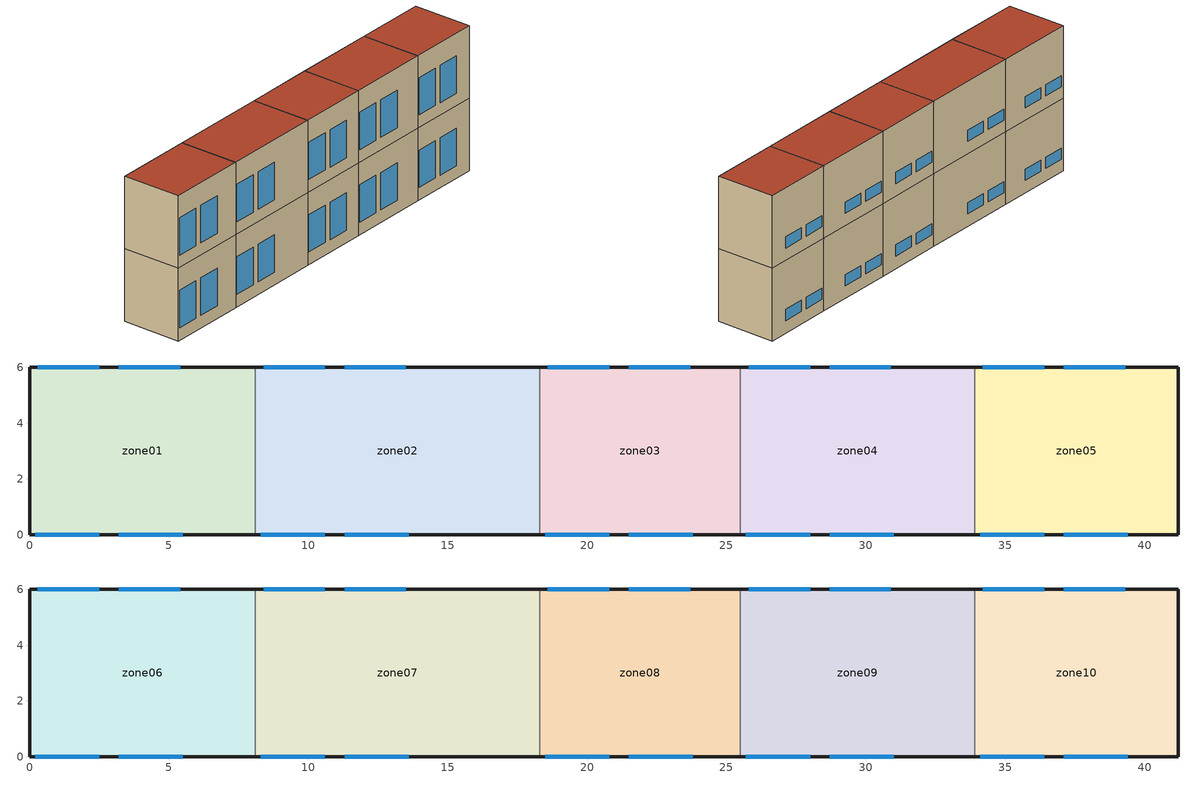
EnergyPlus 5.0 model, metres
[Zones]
zone01
 floor ground (GROUND_FLOOR): 8.1,6 8.1,0 0,0 0,6 z0
 wall outside (EXT_WALL): 8.1,6 0,6 0,0 8.1,0 z0:7.2
 wall to zone02 (ADJ_WALL): 8.1,0 8.1,6 z0:7.2
 window (EXT_WINDOW1): 0.2,0 2.5,0 / 3.2,0 5.5,0 z1.25:4.95; 2.5,6 0.3,6 / 5.4,6 3.2,6 z1.25:2.35
 ceiling to zone06 (ADJ_CEILING): 0,6 0,0 8.1,0 8.1,6 z7.2
zone02
 floor ground (GROUND_FLOOR): 18.3,6 18.3,0 8.1,0 8.1,6 z0
 wall outside (EXT_WALL): 18.3,6 8.1,6 / 8.1,0 18.3,0 z0:7.2
 wall to zone03 (ADJ_WALL): 18.3,0 18.3,6 z0:7.2
 wall to zone01 (ADJ_WALL): 8.1,6 8.1,0 z0:7.2
 window (EXT_WINDOW1): 8.3,0 10.6,0 / 11.3,0 13.6,0 z1.25:4.95; 10.6,6 8.4,6 / 13.5,6 11.3,6 z1.25:2.35
 ceiling to zone07 (ADJ_CEILING): 8.1,6 8.1,0 18.3,0 18.3,6 z7.2
zone03
 floor ground (GROUND_FLOOR): 25.5,6 25.5,0 18.3,0 18.3,6 z0
 wall outside (EXT_WALL): 25.5,6 18.3,6 / 18.3,0 25.5,0 z0:7.2
 wall to zone04 (ADJ_WALL): 25.5,0 25.5,6 z0:7.2
 wall to zone02 (ADJ_WALL): 18.3,6 18.3,0 z0:7.2
 window (EXT_WINDOW1): 18.5,0 20.8,0 / 21.5,0 23.8,0 z1.25:4.95; 20.8,6 18.6,6 / 23.7,6 21.5,6 z1.25:2.35
 ceiling to zone08 (ADJ_CEILING): 18.3,6 18.3,0 25.5,0 25.5,6 z7.2
zone04
 floor ground (GROUND_FLOOR): 33.9,6 33.9,0 25.5,0 25.5,6 z0
 wall outside (EXT_WALL): 33.9,6 25.5,6 / 25.5,0 33.9,0 z0:7.2
 wall to zone05 (ADJ_WALL): 33.9,0 33.9,6 z0:7.2
 wall to zone03 (ADJ_WALL): 25.5,6 25.5,0 z0:7.2
 window (EXT_WINDOW1): 25.7,0 28,0 / 28.7,0 31,0 z1.25:4.95; 28,6 25.8,6 / 30.9,6 28.7,6 z1.25:2.35
 ceiling to zone09 (ADJ_CEILING): 25.5,6 25.5,0 33.9,0 33.9,6 z7.2
zone05
 floor ground (GROUND_FLOOR): 41.2,6 41.2,0 33.9,0 33.9,6 z0
 wall outside (EXT_WALL): 33.9,0 41.2,0 41.2,6 33.9,6 z0:7.2
 wall to zone04 (ADJ_WALL): 33.9,6 33.9,0 z0:7.2
 window (EXT_WINDOW1): 34.1,0 36.4,0 / 37.1,0 39.4,0 z1.25:4.95; 36.4,6 34.2,6 / 39.3,6 37.1,6 z1.25:2.35
 ceiling to zone10 (ADJ_CEILING): 33.9,6 33.9,0 41.2,0 41.2,6 z7.2
zone06
 floor to zone01 (ADJ_CEILING): 8.1,6 8.1,0 0,0 0,6 z7.2
 wall outside (EXT_WALL): 8.1,6 0,6 0,0 8.1,0 z7.2:14.4
 wall to zone07 (ADJ_WALL): 8.1,0 8.1,6 z7.2:14.4
 window (EXT_WINDOW1): 0.2,0 2.5,0 / 3.2,0 5.5,0 z8.45:12.15; 2.5,6 0.3,6 / 5.4,6 3.2,6 z8.45:9.55
 roof outside (EXT_ROOF): 0,6 0,0 8.1,0 8.1,6 z14.4
zone07
 floor to zone02 (ADJ_CEILING): 18.3,6 18.3,0 8.1,0 8.1,6 z7.2
 wall outside (EXT_WALL): 18.3,6 8.1,6 / 8.1,0 18.3,0 z7.2:14.4
 wall to zone08 (ADJ_WALL): 18.3,0 18.3,6 z7.2:14.4
 wall to zone06 (ADJ_WALL): 8.1,6 8.1,0 z7.2:14.4
 window (EXT_WINDOW1): 8.3,0 10.6,0 / 11.3,0 13.6,0 z8.45:12.15; 10.6,6 8.4,6 / 13.5,6 11.3,6 z8.45:9.55
 roof outside (EXT_ROOF): 8.1,6 8.1,0 18.3,0 18.3,6 z14.4
zone08
 floor to zone03 (ADJ_CEILING): 25.5,6 25.5,0 18.3,0 18.3,6 z7.2
 wall outside (EXT_WALL): 25.5,6 18.3,6 / 18.3,0 25.5,0 z7.2:14.4
 wall to zone09 (ADJ_WALL): 25.5,0 25.5,6 z7.2:14.4
 wall to zone07 (ADJ_WALL): 18.3,6 18.3,0 z7.2:14.4
 window (EXT_WINDOW1): 18.5,0 20.8,0 / 21.5,0 23.8,0 z8.45:12.15; 20.8,6 18.6,6 / 23.7,6 21.5,6 z8.45:9.55
 roof outside (EXT_ROOF): 18.3,6 18.3,0 25.5,0 25.5,6 z14.4
zone09
 floor to zone04 (ADJ_CEILING): 33.9,6 33.9,0 25.5,0 25.5,6 z7.2
 wall outside (EXT_WALL): 33.9,6 25.5,6 / 25.5,0 33.9,0 z7.2:14.4
 wall to zone10 (ADJ_WALL): 33.9,0 33.9,6 z7.2:14.4
 wall to zone08 (ADJ_WALL): 25.5,6 25.5,0 z7.2:14.4
 window (EXT_WINDOW1): 25.7,0 28,0 / 28.7,0 31,0 z8.45:12.15; 28,6 25.8,6 / 30.9,6 28.7,6 z8.45:9.55
 roof outside (EXT_ROOF): 25.5,6 25.5,0 33.9,0 33.9,6 z14.4
zone10
 floor to zone05 (ADJ_CEILING): 41.2,6 41.2,0 33.9,0 33.9,6 z7.2
 wall outside (EXT_WALL): 33.9,0 41.2,0 41.2,6 33.9,6 z7.2:14.4
 wall to zone09 (ADJ_WALL): 33.9,6 33.9,0 z7.2:14.4
 window (EXT_WINDOW1): 34.1,0 36.4,0 / 37.1,0 39.4,0 z8.45:12.15; 36.4,6 34.2,6 / 39.3,6 37.1,6 z8.45:9.55
 roof outside (EXT_ROOF): 33.9,6 33.9,0 41.2,0 41.2,6 z14.4
[Building]
TRNSYS18: North Axis {deg}=0; Terrain=City; Loads Convergence Tolerance Value=0; Temperature Convergence Tolerance Value {deltaC}=0; Solar Distribution=FullInteriorAndExterior; Maximum Number of Warmup Days=0
[Site:Location]
not used: Latitude {deg}=0; Longitude {deg}=0; Time Zone {hr}=0; Elevation {m}=0
[Construction]
GROUND_FLOOR; EXT_WALL; EXT_ROOF; ADJ_WALL; ADJ_CEILING; EXT_WINDOW1: 
[WindowProperty:ShadingControl]
ESHADE=0; ISHADE=INPUT 1*MAX_ISHADE : SHADECNTRL=ISHADE_INTERNAL
[SurfaceProperty:OtherSideCoefficients]
BOUNDARY=IDENTICAL; BOUNDARY=INPUT 1*TBOUNDARY; BOUNDARY=INPUT 1*TBOUNDARY_2; BOUNDARY=INPUT 1*TBOUNDARY_3; BOUNDARY=INPUT 1*TGROUND; BOUNDARY=20; BOUNDARY=15
[Zone] Multiplier=1
zone01; zone02; zone03; zone04; zone05; zone06; zone07; zone08; zone09; zone10
